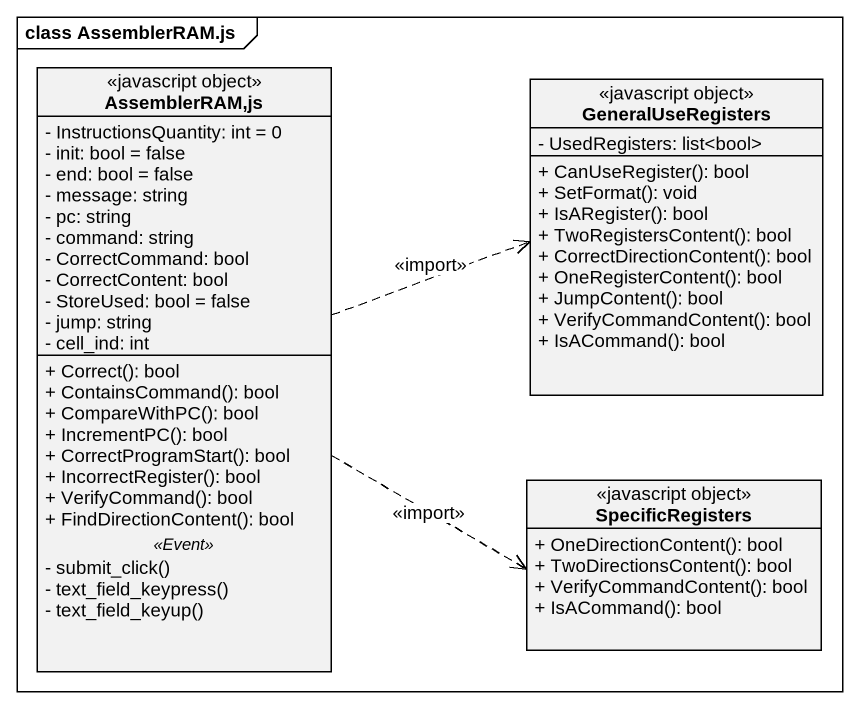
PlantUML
@startuml
mainframe class AssemblerRAM.js
hide circle
hide empty members
skinparam classAttributeIconSize 0
class "AssemblerRAM,js" as AssemblerRAM_js <<javascript object>> {
  - InstructionsQuantity: int = 0
  - init: bool = false
  - end: bool = false
  - message: string
  - pc: string
  - command: string
  - CorrectCommand: bool
  - CorrectContent: bool
  - StoreUsed: bool = false
  - jump: string
  - cell_ind: int
  --
  + Correct(): bool
  + ContainsCommand(): bool
  + CompareWithPC(): bool
  + IncrementPC(): bool
  + CorrectProgramStart(): bool
  + IncorrectRegister(): bool
  + VerifyCommand(): bool
  + FindDirectionContent(): bool
  .. <<Event>> ..
  - submit_click()
  - text_field_keypress()
  - text_field_keyup()
}
class GeneralUseRegisters <<javascript object>> {
  - UsedRegisters: list<bool>
  + CanUseRegister(): bool
  + SetFormat(): void
  + IsARegister(): bool
  + TwoRegistersContent(): bool
  + CorrectDirectionContent(): bool
  + OneRegisterContent(): bool
  + JumpContent(): bool
  + VerifyCommandContent(): bool
  + IsACommand(): bool
}
class SpecificRegisters <<javascript object>> {
  + OneDirectionContent(): bool
  + TwoDirectionsContent(): bool
  + VerifyCommandContent(): bool
  + IsACommand(): bool
}
AssemblerRAM_js .right.> GeneralUseRegisters : <<import>>
AssemblerRAM_js .right.> SpecificRegisters : <<import>>
@enduml
